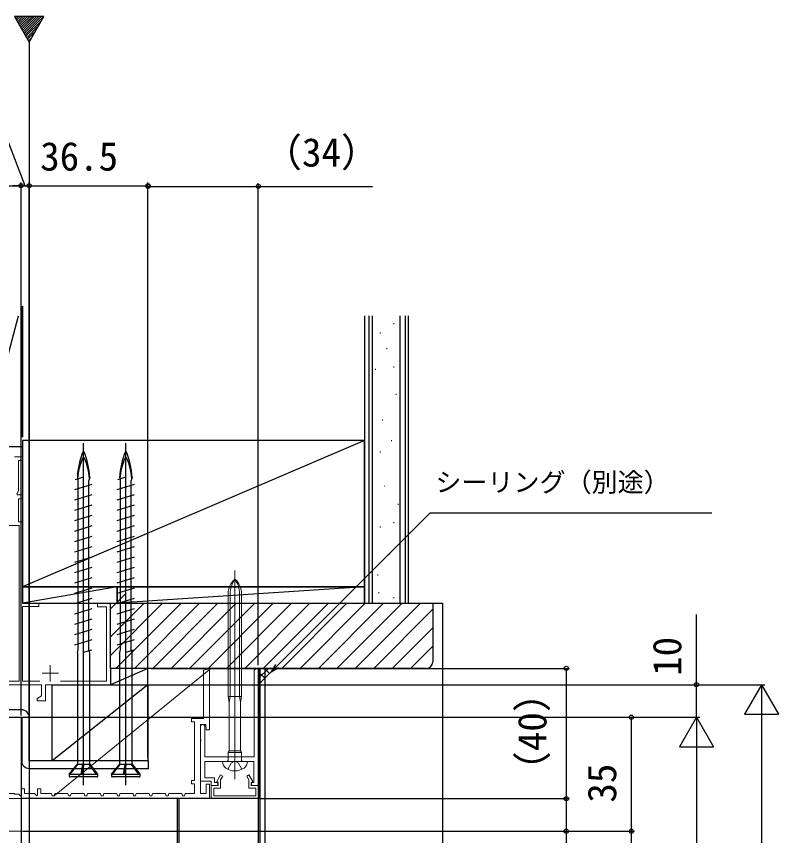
# Model space of a CAD drawing. Units: millimetres, scale not verified. Extents: x -525 to 525, y -783 to 779.
# Drawn here: x -192.9 to 41.2, y 237.6 to 489.2 of the extents above; entities that cross this region are included whole.
import ezdxf
from ezdxf.enums import TextEntityAlignment as Align

# ---------------------------------------------------------------- set-up
doc = ezdxf.new("R2010")
doc.units = ezdxf.units.MM
doc.header["$LTSCALE"] = 4
doc.layers.add('0-2_YKK_11', color=211, linetype='Continuous', lineweight=18)
doc.layers.add('0-3_YKK_11E', color=4, linetype='Continuous', lineweight=18)
for name, color, linetype in [('0-4_YKK_12', 2, 'Continuous'), ('0-5_YKK_13', 4, 'Continuous'), ('0-6_YKK_D', 6, 'Continuous'), ('0-8_YSS_K', 3, 'Continuous'), ('0-9_YSS_KE', 3, 'Continuous')]:
    doc.layers.add(name, color=color, linetype=linetype)
doc.styles.add('ＭＳ ゴシック', font='')
doc.styles.get('ＭＳ ゴシック').set_extended_font_data('MS Gothic')

msp = doc.modelspace()

# ---------------------------------------------------------------- linework, layer by layer
at = {"layer": '0-2_YKK_11', "color": 1}
for p, q in [((-125.8, 255.014), (-125.8, 319.047)), ((-127.85, 280.389), (-127.85, 311.873)), ((-127.55, 263.709), (-124.05, 263.709)), ((-122, 260.34), (-122, 260.389))]:
    msp.add_line(p, q, dxfattribs=at)
at = {"layer": '0-2_YKK_11', "color": 30}
for p, q in [((-133.178, 288.989), (-133.6, 288.989)), ((-128.5, 288.989), (-129.4, 288.989)), ((-119.234, 288.989), (-118.6, 288.989)), ((-191.4, 250.089), (-191.459, 248.989)), ((-191.459, 249.948), (-191.4, 250.089)), ((-191.459, 249.665), (-191.459, 248.989))]:
    msp.add_line(p, q, dxfattribs=at)
at = {"layer": '0-2_YKK_11', "color": 1}
for points in [[(-123.75, 311.873), (-123.75, 280.389), (-124.05, 278.589), (-124.05, 263.709), (-123.75, 263.189), (-127.85, 263.189), (-127.85, 260.689), (-128.15, 260.389)], [(-123.75, 280.389), (-127.85, 280.389), (-127.55, 278.589), (-127.25, 280.389), (-127.25, 311.873)], [(-124.35, 311.873), (-124.35, 280.389), (-124.05, 278.589)], [(-127.55, 278.589), (-127.55, 263.709), (-127.85, 263.189)], [(-123.45, 260.389), (-123.75, 260.689), (-123.75, 263.189)], [(-122, 260.389), (-129.6, 260.389), (-129.6, 260.34)], [(-123.65, 257.998), (-124.655, 259.849), (-125.8, 260.458), (-126.945, 259.849), (-127.95, 257.998)]]:
    msp.add_lwpolyline(points, dxfattribs=at)
at = {"layer": '0-2_YKK_11', "color": 30}
for points in [[(-133.6, 288.989), (-133.6, 270.089), (-134.6, 270.089), (-134.749, 271.789), (-136.4, 271.789), (-136.4, 250.589), (-134.6, 250.589), (-134.6, 253.389), (-133.6, 253.389), (-133.6, 248.989), (-191.459, 248.989)], [(-146.903, 249.889), (-146.297, 249.889), (-146.1, 250.589), (-142.1, 250.589), (-141.903, 249.889), (-141.297, 249.889), (-141.1, 250.589), (-138.2, 250.589), (-138.2, 253.589), (-139.1, 253.589), (-139.1, 254.589), (-138.2, 254.589), (-138.2, 272.589), (-139.1, 272.589), (-139.1, 273.589), (-135.4, 273.589), (-135.4, 288.489), (-133.178, 288.989), (-181.297, 249.889)], [(-118.6, 288.989), (-118.6, 252.989), (-120.8, 252.989), (-120.8, 253.989), (-120, 253.989), (-120, 260.389), (-135, 260.389), (-135, 255.389), (-132.1, 255.389), (-132.1, 253.989), (-130.9, 253.989), (-130.9, 252.989), (-133.1, 252.989), (-133.1, 254.389), (-136.4, 254.389), (-136.4, 266.331), (-136.28, 266.514), (-136.28, 267.064), (-136.4, 267.248), (-136.4, 271.089)], [(-135, 271.089), (-135, 261.789), (-119.9, 261.789), (-119.9, 288.489), (-119.234, 288.989)], [(-191.459, 248.989), (-196.6, 248.989), (-196.6, 251.989), (-195.6, 251.989), (-195.6, 250.589), (-193.6, 250.589), (-193.4, 250.389), (-192.183, 250.389), (-191.459, 249.665)], [(-191.4, 250.089), (-191.4, 251.989), (-190.4, 251.989), (-190.4, 250.589), (-187.383, 250.589), (-186.659, 249.865), (-186.4, 249.972), (-186.4, 251.989), (-185.4, 251.989), (-185.4, 250.589), (-182.1, 250.589), (-181.903, 249.889), (-181.297, 249.889), (-181.1, 250.589), (-177.1, 250.589), (-176.903, 249.889), (-176.297, 249.889), (-176.1, 250.589), (-172.1, 250.589), (-171.903, 249.889), (-171.297, 249.889), (-171.1, 250.589), (-167.1, 250.589), (-166.903, 249.889), (-166.297, 249.889), (-166.1, 250.589), (-162.1, 250.589), (-161.903, 249.889), (-161.297, 249.889), (-161.1, 250.589), (-157.1, 250.589), (-156.903, 249.889), (-156.297, 249.889), (-156.1, 250.589), (-152.1, 250.589), (-151.903, 249.889), (-151.297, 249.889), (-151.1, 250.589), (-147.1, 250.589), (-146.903, 249.889)]]:
    msp.add_lwpolyline(points, dxfattribs=at)
at = {"layer": '0-2_YKK_11'}
for points in [[(-216.9, 272.789), (-216.9, 273.989), (-191.5, 273.989)], [(-191.5, 273.989), (-191.5, 238.989), (-208.8, 238.989)]]:
    msp.add_lwpolyline(points, dxfattribs=at)
at = {"layer": '0-2_YKK_11', "color": 30}
msp.add_lwpolyline([(-133.1, 248.989), (-118.6, 248.989), (-118.6, 252.989), (-120.7, 252.989), (-120.7, 254.089), (-120.327, 254.305), (-121.473, 256.289), (-122.166, 255.889), (-121.5, 254.737), (-121.5, 252.189), (-119.4, 252.189), (-119.4, 249.889), (-132.3, 249.889), (-132.3, 252.189), (-130.2, 252.189), (-130.2, 254.737), (-129.535, 255.889), (-130.228, 256.289), (-131.374, 254.305), (-131, 254.089), (-131, 252.989), (-133.1, 252.989)], close=True, dxfattribs=at)
at = {"layer": '0-2_YKK_11', "color": 1}
for centre, radius, start, end in [((-121.85, 311.873), 6, 131.1729, 180.00002), ((-119.492, 311.873), 7.759, 144.40101, 180.00002), ((-129.75, 311.873), 6, 0, 48.82712), ((-132.109, 311.873), 7.759, 0, 35.59896), ((-127.2, 260.34), 2.4, 180.00002, 234.31464), ((-124.4, 260.34), 2.4, 305.68536, 0), ((-125.8, 262.289), 4.8, 234.31464, 305.68536)]:
    msp.add_arc(centre, radius, start, end, dxfattribs=at)
at = {"layer": '0-2_YKK_11', "color": 30}
for start, end in [(90.00001, 179.99999), (0.00001, 89.99999)]:
    msp.add_arc((-135.7, 271.089), 0.7, start, end, dxfattribs=at)
at = {"layer": '0-3_YKK_11E'}
for p, q in [((-182.5, 289.989), (-182.5, 284.989)), ((-185, 287.489), (-180, 287.489))]:
    msp.add_line(p, q, dxfattribs=at)
for points in [[(-185.675, 285.089), (-191, 285.089), (-191, 307.989), (-186, 307.989), (-186, 308.989), (-191, 308.989), (-191, 333.989), (-192.3, 333.989), (-192.3, 341.089), (-191, 341.089), (-191, 342.289), (-192.627, 342.289), (-192.823, 342.629), (-192.3, 343.535), (-192.3, 352.789), (-191, 352.789), (-191, 353.989), (-193.5, 353.989)], [(-219.825, 285.089), (-192.1, 285.089), (-192.1, 332.889), (-213.4, 332.889), (-213.4, 329.914), (-211.737, 328.252)], [(-197, 283.989), (-185.2, 283.989), (-185.2, 280.539), (-186.5, 279.789), (-186.5, 278.989), (-184, 278.989), (-184, 283.989), (-164, 283.989), (-164, 308.989), (-168, 308.989), (-168, 307.889)], [(-168, 307.889), (-165.2, 307.889), (-165.2, 285.089), (-179.325, 285.089)]]:
    msp.add_lwpolyline(points, dxfattribs=at)
at = {"layer": '0-4_YKK_12'}
for p, q in [((-193.117, 488.455), (-192.372, 489.2)), ((-192.858, 488.007), (-191.665, 489.2)), ((-192.599, 487.559), (-190.958, 489.2)), ((-192.34, 487.11), (-190.251, 489.2)), ((-192.082, 486.662), (-189.544, 489.2)), ((-191.823, 486.214), (-188.837, 489.2)), ((-191.564, 485.765), (-188.129, 489.2)), ((-191.305, 485.317), (-187.422, 489.2)), ((-191.046, 484.869), (-186.715, 489.2)), ((-190.788, 484.421), (-186.008, 489.2)), ((-190.529, 483.972), (-185.301, 489.2)), ((-190.27, 483.524), (-184.594, 489.2)), ((-190.011, 483.076), (-185.228, 487.859)), ((-189.752, 482.627), (-186.194, 486.186)), ((-189.493, 482.179), (-187.16, 484.513)), ((-189.235, 481.731), (-188.126, 482.84)), ((-189, 481.325), (-189, -279.661)), ((-118.4, 288.989), (-116.6, 288.989)), ((-118.4, 248.989), (-118.4, 288.989)), ((-118.1, 288.989), (-118.1, 37.489)), ((-116.6, 288.989), (-116.6, 37.489)), ((-191.5, 271.989), (-191.5, 37.489)), ((-191.5, 248.989), (-191.5, 37.489)), ((-118.4, 248.989), (-191.5, 248.989)), ((-143.5, 248.989), (-143.5, 37.489)), ((-143, 248.989), (-143, 37.489)), ((-118.6, 248.989), (-118.6, 37.489))]:
    msp.add_line(p, q, dxfattribs=at)
msp.add_lwpolyline([(-193.547, 489.2), (-189, 481.325), (-184.454, 489.2)], close=True, dxfattribs=at)
at = {"layer": '0-5_YKK_13'}
for p, q in [((-172.3, 253.144), (-172.3, 358.144)), ((-159.3, 253.144), (-159.3, 358.144)), ((-174.811, 346.992), (-172.3, 347.77)), ((-174.2, 347.644), (-174.107, 347.211)), ((-173.975, 296.495), (-173.975, 347.251)), ((-170.4, 347.644), (-170.626, 346.695)), ((-161.811, 346.992), (-159.3, 347.77)), ((-161.2, 347.644), (-161.107, 347.211)), ((-160.975, 296.495), (-160.975, 347.251)), ((-157.4, 347.644), (-157.626, 346.695)), ((-174.95, 343.893), (-169.65, 345.535)), ((-170.626, 294.476), (-170.626, 346.695)), ((-161.95, 343.893), (-156.65, 345.535)), ((-157.626, 294.476), (-157.626, 346.695)), ((-174.95, 340.713), (-169.65, 342.355)), ((-161.95, 340.713), (-156.65, 342.355)), ((-174.95, 337.533), (-169.65, 339.175)), ((-161.95, 337.533), (-156.65, 339.175)), ((-174.95, 334.353), (-169.65, 335.995)), ((-161.95, 334.353), (-156.65, 335.995)), ((-174.95, 331.173), (-169.65, 332.815)), ((-161.95, 331.173), (-156.65, 332.815)), ((-174.95, 327.993), (-169.65, 329.635)), ((-161.95, 327.993), (-156.65, 329.635)), ((-174.95, 324.813), (-169.65, 326.455)), ((-161.95, 324.813), (-156.65, 326.455)), ((-174.95, 321.633), (-169.65, 323.275)), ((-161.95, 321.633), (-156.65, 323.275)), ((-174.95, 318.453), (-169.65, 320.095)), ((-161.95, 318.453), (-156.65, 320.095)), ((-174.95, 315.273), (-169.65, 316.915)), ((-161.95, 315.273), (-156.65, 316.915)), ((-174.95, 312.093), (-169.65, 313.735)), ((-161.95, 312.093), (-156.65, 313.735)), ((-174.95, 308.913), (-169.65, 310.555)), ((-161.95, 308.913), (-156.65, 310.555)), ((-174.95, 305.733), (-169.65, 307.375)), ((-161.95, 305.733), (-156.65, 307.375)), ((-174.95, 302.553), (-169.65, 304.195)), ((-161.95, 302.553), (-156.65, 304.195)), ((-174.95, 299.373), (-169.65, 301.015)), ((-161.95, 299.373), (-156.65, 301.015)), ((-174.95, 296.193), (-169.65, 297.835)), ((-161.95, 296.193), (-156.65, 297.835)), ((-174.2, 293.644), (-173.975, 294.659)), ((-173.975, 294.659), (-173.975, 296.495)), ((-172.3, 293.957), (-169.79, 294.735)), ((-170.4, 293.644), (-170.605, 294.483)), ((-161.2, 293.644), (-160.975, 294.659)), ((-160.975, 294.659), (-160.975, 296.495)), ((-159.3, 293.957), (-156.79, 294.735)), ((-157.4, 293.644), (-157.605, 294.483)), ((-174.2, 293.644), (-174.2, 259.523)), ((-170.4, 259.66), (-170.4, 293.644)), ((-161.2, 293.644), (-161.2, 259.523)), ((-157.4, 259.66), (-157.4, 293.644)), ((-176.7, 256.544), (-174.085, 259.66)), ((-176.384, 256.544), (-174.092, 259.488)), ((-174.092, 259.488), (-174.085, 259.66)), ((-172.47, 259.488), (-174.092, 259.488)), ((-173.013, 256.544), (-172.47, 259.488)), ((-172.244, 259.66), (-172.77, 256.544)), ((-172.694, 256.544), (-172.254, 259.488)), ((-172.47, 259.488), (-172.244, 259.66)), ((-172.254, 259.488), (-172.244, 259.66)), ((-170.551, 259.488), (-172.254, 259.488)), ((-170.4, 259.66), (-170.551, 259.488)), ((-168.277, 256.544), (-170.551, 259.488)), ((-167.9, 256.544), (-170.4, 259.66)), ((-163.7, 256.544), (-161.085, 259.66)), ((-163.384, 256.544), (-161.092, 259.488)), ((-161.092, 259.488), (-161.085, 259.66)), ((-159.47, 259.488), (-161.092, 259.488)), ((-160.013, 256.544), (-159.47, 259.488)), ((-159.244, 259.66), (-159.77, 256.544)), ((-159.694, 256.544), (-159.254, 259.488)), ((-159.47, 259.488), (-159.244, 259.66)), ((-159.254, 259.488), (-159.244, 259.66)), ((-157.551, 259.488), (-159.254, 259.488)), ((-157.4, 259.66), (-157.551, 259.488)), ((-155.277, 256.544), (-157.551, 259.488)), ((-154.9, 256.544), (-157.4, 259.66)), ((-176.7, 256.544), (-167.9, 256.544)), ((-176.7, 256.544), (-176.7, 255.944)), ((-168.2, 255.644), (-176.4, 255.644)), ((-167.9, 255.944), (-167.9, 256.544)), ((-163.7, 256.544), (-154.9, 256.544)), ((-163.7, 256.544), (-163.7, 255.944)), ((-155.2, 255.644), (-163.4, 255.644)), ((-154.9, 255.944), (-154.9, 256.544))]:
    msp.add_line(p, q, dxfattribs=at)
for points in [[(-191.3, 276.289), (-241.3, 276.289), (-241.3, 273.989), (-191.3, 273.989), (-191.3, 260.589)], [(-272.5, 271.988), (-272.5, 273.989), (-191.5, 273.989), (-191.5, 271.988)], [(-189, 258.289), (-152.3, 258.289), (-152.3, 260.589), (-189, 260.589), (-189, 273.989)]]:
    msp.add_lwpolyline(points, dxfattribs=at)
for centre, radius, start, end in [((-151.585, 346.697), 22.635, 156.89336, 177.60385), ((-172.3, 355.527), 0.117, 27.35017, 152.64983), ((-193.016, 346.697), 22.635, 2.39615, 23.10664), ((-138.585, 346.697), 22.635, 156.89336, 177.60385), ((-159.3, 355.527), 0.117, 27.35017, 152.64983), ((-180.016, 346.697), 22.635, 2.39615, 23.10664), ((-156.416, 346.14), 17.748, 155.60689, 176.19629), ((-172.3, 353.332), 0.312, 26.38444, 153.61556), ((-188.185, 346.14), 17.748, 3.82521, 24.39311), ((-143.416, 346.14), 17.748, 155.60689, 176.19629), ((-159.3, 353.332), 0.312, 26.38444, 153.61556), ((-175.185, 346.14), 17.748, 3.82521, 24.39311), ((-191.3, 273.989), 2.3, 0, 90), ((-189, 260.589), 2.3, 179.99998, 270.00002), ((-176.4, 255.944), 0.3, 180, 270), ((-168.2, 255.944), 0.3, 270, 0), ((-163.4, 255.944), 0.3, 180, 270), ((-155.2, 255.944), 0.3, 270, 0)]:
    msp.add_arc(centre, radius, start, end, dxfattribs=at)
at = {"layer": '0-6_YKK_D'}
for p, q in [((-191.5, 274.489), (-191.5, 438.2)), ((-191.5, 274.489), (-191.5, 438.2)), ((-189, 274.989), (-189, 438.2)), ((-189, 274.989), (-189, 438.2)), ((-152.5, 261.589), (-152.5, 438.2)), ((-152.5, 289.989), (-152.5, 437.988)), ((-118.6, 289.989), (-118.6, 437.988)), ((-272.5, 437.2), (-191.5, 437.2)), ((-191.5, 437.2), (-194.05, 437.2)), ((-191.5, 437.2), (-189, 437.2)), ((-191.5, 437.2), (-189, 437.2)), ((-189, 437.2), (-186.45, 437.2)), ((-189, 437.2), (-152.5, 437.2)), ((-151.5, 288.989), (-23.01, 288.989)), ((-24.01, 288.989), (-24.01, 248.989)), ((-163, 283.989), (16.99, 283.989)), ((-163, 283.989), (36.99, 283.989)), ((35.99, 283.989), (30.74, 274.896)), ((35.99, 283.989), (41.24, 274.896)), ((35.99, 283.989), (35.99, 265.802)), ((30.74, 274.896), (41.24, 274.896)), ((-191, 273.989), (16.99, 273.989)), ((-191, 273.989), (-3.01, 273.989)), ((-191, 273.989), (16.99, 273.989)), ((-4.01, 273.989), (-4.01, 238.989)), ((15.99, 273.989), (10.74, 264.896)), ((15.99, 273.989), (21.24, 264.896)), ((15.99, 273.989), (15.99, 255.802)), ((35.99, 273.489), (35.99, -165.511)), ((10.74, 264.896), (21.24, 264.896)), ((15.99, 263.489), (15.99, -159.511)), ((-117.9, 248.989), (-23.01, 248.989)), ((-117.9, 248.989), (-23.01, 248.989)), ((-191, 238.989), (-3.01, 238.989)), ((-191, 238.989), (-3.01, 238.989)), ((-191, 238.989), (-23.01, 238.989))]:
    msp.add_line(p, q, dxfattribs=at)
for points in [[(-190.25, 437.2), (-197.925, 457.2), (-221.152, 457.2)], [(-152.5, 436.988), (-118.6, 436.988), (-83.482, 436.988)], [(-114.682, 287.908), (-112.879, 289.711), (-65.825, 336.765), (20.76, 336.765)], [(15.99, 273.989), (15.99, 283.989), (15.99, 305.539)], [(-113.362, 290.194), (-114.682, 287.908), (-112.396, 289.228)], [(-24.01, 248.989), (-24.01, 238.989), (-24.01, 203.871)], [(-4.01, 238.989), (-4.01, 222.989), (-4.01, 201.78)]]:
    msp.add_lwpolyline(points, dxfattribs=at)
for centre in [(-191.5, 437.2), (-191.5, 437.2), (-189, 437.2), (-189, 437.2), (-152.5, 437.2), (-152.5, 436.988), (-118.6, 436.988), (-24.01, 288.989), (15.99, 283.989), (-4.01, 273.989), (-24.01, 248.989), (-24.01, 248.989), (-24.01, 238.989), (-4.01, 238.989), (-4.01, 238.989)]:
    msp.add_circle(centre, 0.637, dxfattribs=at)
at = {"layer": '0-8_YSS_K'}
for p, q in [((-191, 381.989), (-191, 400.2)), ((-191, 359.989), (-191, 400.2)), ((-191, 400.2), (-191, 359.989)), ((-203, 356.989), (-192.277, 397.2)), ((-84.5, 308.989), (-84.5, 397.2)), ((-75, 308.989), (-75, 397.2)), ((-72.5, 308.989), (-72.5, 397.2)), ((-77.033, 394.941), (-76.833, 394.941)), ((-81.287, 392.072), (-81.087, 392.072)), ((-79.189, 387.177), (-78.989, 387.177)), ((-82.686, 380.882), (-82.486, 380.882)), ((-77.091, 381.582), (-76.891, 381.582)), ((-76.392, 373.189), (-76.192, 373.189)), ((-80.588, 365.294), (-80.388, 365.294)), ((-86, 358.989), (-191, 313.989)), ((-77.79, 359), (-77.59, 359)), ((-81.287, 355.503), (-81.087, 355.503)), ((-79.888, 345.013), (-79.688, 345.013)), ((-75.692, 339.418), (-75.492, 339.418)), ((-81.287, 332.424), (-81.087, 332.424)), ((-77.091, 333.823), (-76.891, 333.823)), ((-78.49, 324.032), (-78.29, 324.032)), ((-81.987, 317.738), (-81.787, 317.738)), ((-162, 313.989), (-191, 308.989)), ((-164, 307.297), (-159.309, 311.989)), ((-86, 313.989), (-162, 308.989)), ((-81.686, 312.25), (-81.486, 312.25)), ((-77.091, 310.744), (-76.891, 310.744)), ((-164, 288.989), (-164, 308.989)), ((-164, 292.984), (-147.995, 308.989)), ((-164, 298.641), (-153.652, 308.989)), ((-162.338, 288.989), (-142.338, 308.989)), ((-156.681, 288.989), (-136.681, 308.989)), ((-151.024, 288.989), (-131.024, 308.989)), ((-145.368, 288.989), (-125.368, 308.989)), ((-139.711, 288.989), (-119.711, 308.989)), ((-134.054, 288.989), (-114.054, 308.989)), ((-128.397, 288.989), (-108.397, 308.989)), ((-122.74, 288.989), (-102.74, 308.989)), ((-117.083, 288.989), (-97.083, 308.989)), ((-111.426, 288.989), (-91.426, 308.989)), ((-105.77, 288.989), (-85.77, 308.989)), ((-100.113, 288.989), (-80.113, 308.989)), ((-94.456, 288.989), (-74.456, 308.989)), ((-88.799, 288.989), (-68.799, 308.989)), ((-83.142, 288.989), (-65, 307.131)), ((-65, 308.989), (-62, 308.989)), ((-62, 308.989), (-62, 37.489)), ((-77.485, 288.989), (-65, 301.474)), ((-71.828, 288.989), (-65, 295.817)), ((-152.5, 288.989), (-164, 283.989)), ((-118.6, 285.898), (-115.509, 288.989)), ((-118.6, 283.989), (-113.6, 288.989)), ((-116.593, 285.997), (-118.6, 288.004)), ((-115.179, 287.411), (-116.758, 288.989)), ((-118.007, 284.582), (-118.6, 285.175)), ((-152.5, 283.989), (-181.9, 260.589))]:
    msp.add_line(p, q, dxfattribs=at)
msp.add_lwpolyline([(-191, 356.989), (-203, 356.989), (-203, 397.2)], dxfattribs=at)
for points in [[(-162, 313.989), (-191, 313.989), (-191, 308.989), (-162, 308.989)], [(-162, 308.989), (-86, 308.989), (-86, 313.989), (-162, 313.989)], [(-164, 283.989), (-152.5, 283.989), (-152.5, 288.989), (-164, 288.989)], [(-152.5, 260.589), (-181.9, 260.589), (-181.9, 283.989), (-152.5, 283.989)]]:
    msp.add_lwpolyline(points, close=True, dxfattribs=at)
at = {"layer": '0-9_YSS_KE'}
for p, q in [((-86, 397.2), (-86, 308.989)), ((-83.5, 308.989), (-83.5, 397.2)), ((-73.5, 397.2), (-73.5, 308.989))]:
    msp.add_line(p, q, dxfattribs=at)
msp.add_lwpolyline([(-191, 313.989), (-86, 313.989), (-86, 358.989), (-191, 358.989)], close=True, dxfattribs=at)
for points in [[(-164, 308.989), (-65, 308.989), (-65, 290.989)], [(-67, 288.989), (-164, 288.989), (-164, 308.989)]]:
    msp.add_lwpolyline(points, dxfattribs=at)
msp.add_arc((-67, 290.989), 2, 270.00002, 0, dxfattribs=at)

# ---------------------------------------------------------------- texts
at = {"layer": '0-6_YKK_D', "style": 'ＭＳ ゴシック'}
for s, height, p in [('（34）', 8.798, (-117.187, 440.42)), ('36.5', 8.798, (-185.614, 439.2)), ('シーリング（別途）', 5.865, (-64.214, 341.471))]:
    msp.add_text(s, height=height, dxfattribs=at).set_placement(p, align=Align.BOTTOM_LEFT)
for s, p in [('10', (13.99, 286.698)), ('（40）', (-27.442, 251.569)), ('35', (-6.01, 247.762))]:
    msp.add_text(s, height=8.798, rotation=90, dxfattribs=at).set_placement(p, align=Align.BOTTOM_LEFT)

doc.saveas('drawing.dxf')
